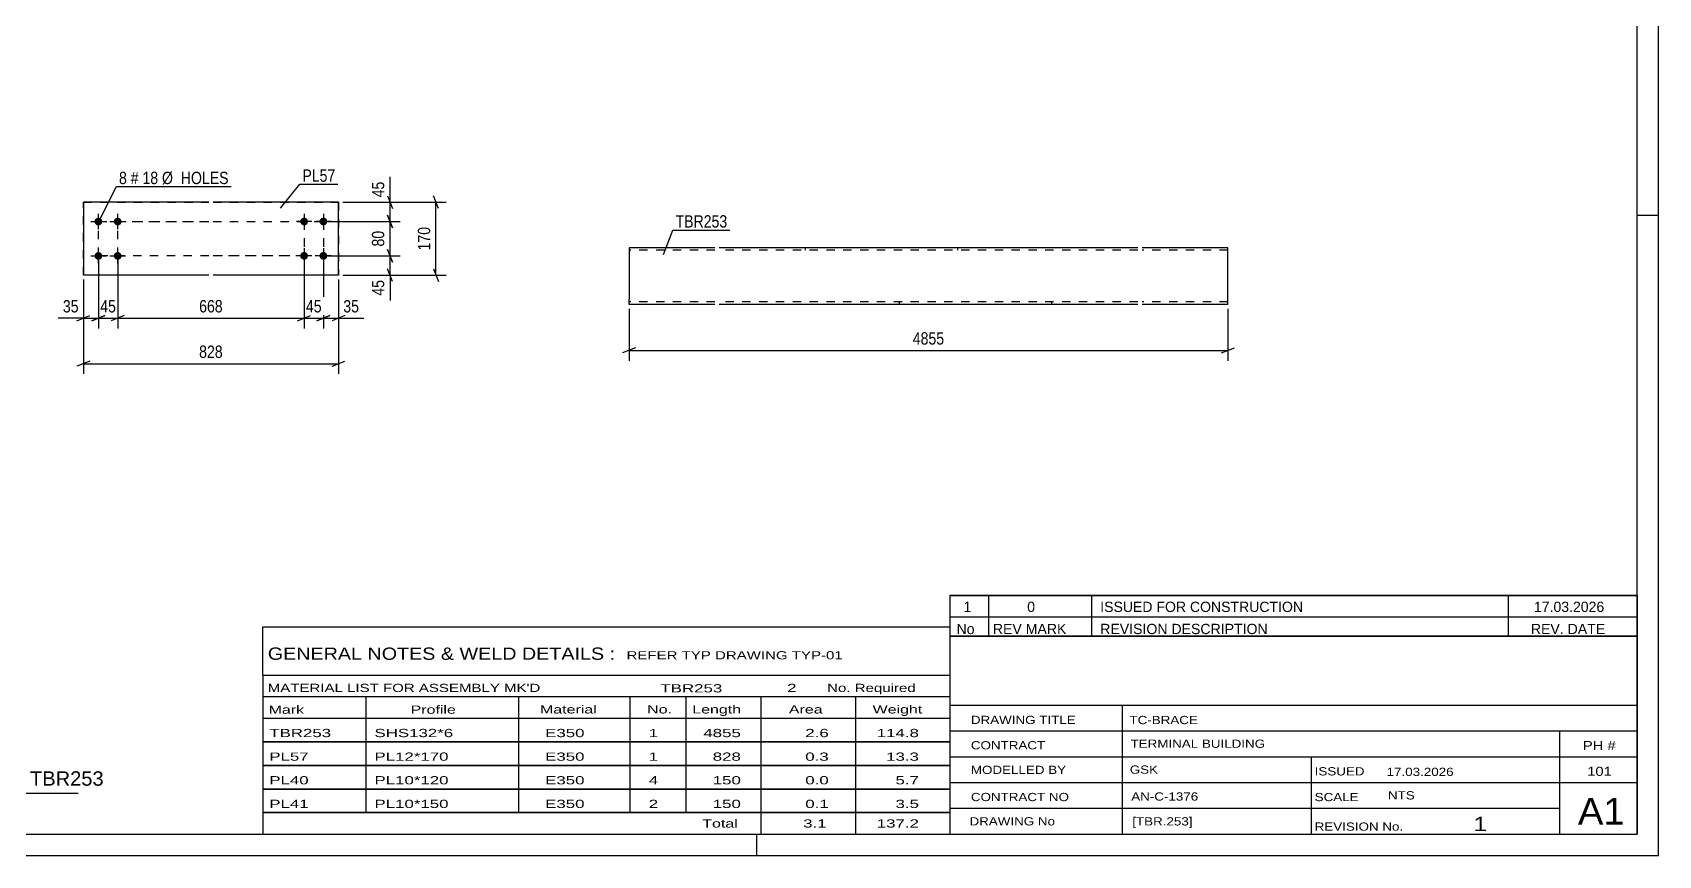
# Model space of a CAD drawing. Header units: millimetres. Extents: x 0 to 594, y 0 to 420.
# Drawn here: x 215.4 to 594, y 0 to 191.6 of the extents above; entities that cross this region are included whole.
import ezdxf

# ---------------------------------------------------------------- set-up
doc = ezdxf.new("R2010")
doc.units = ezdxf.units.MM
doc.linetypes.add('DXK_LINE_DOT2', pattern=[3.9198, 1.9599, -1.9599])
doc.styles.add('Arial', font='ARIAL.TTF', dxfattribs={"height": 0.2})
doc.styles.add('Arial Narrow', font='ARIALN.TTF', dxfattribs={"height": 0.2})

# ---------------------------------------------------------------- blocks, each defined once
blk = doc.blocks.new('Unknown-581559637-1128')
at = {"color": 5, "linetype": 'Continuous'}
for p, q in [((594, 0), (594, 420)), ((589, 5), (589, 415)), ((594, 149), (589, 149)), ((5, 5), (589, 5)), ((384, 0), (384, 5)), ((0, 0), (594, 0))]:
    blk.add_line(p, q, dxfattribs=at)
blk = doc.blocks.new('Part-581559637-1360 - 1344')
at = {"color": 2, "linetype": 'Continuous'}
for p, q in [((256.41, 152.11), (227.21, 152.1)), ((227.21, 152.1), (227.21, 152.1)), ((227.21, 152.1), (227.21, 135.1)), ((286.61, 152.12), (257.41, 152.11)), ((286.61, 152.12), (286.61, 152.12)), ((286.61, 135.12), (286.61, 152.12)), ((256.41, 135.11), (227.21, 135.1)), ((227.21, 135.1), (227.21, 135.1)), ((286.61, 135.12), (257.41, 135.11)), ((286.61, 135.12), (286.61, 135.12))]:
    blk.add_line(p, q, dxfattribs=at)
at = {"color": 7, "linetype": 'DXK_LINE_DOT2'}
for p, q in [((227.21, 152.1), (256.41, 152.11)), ((227.21, 135.1), (227.21, 152.1)), ((257.41, 152.11), (286.61, 152.12)), ((286.61, 152.12), (286.61, 135.12)), ((256.41, 135.11), (227.21, 135.1)), ((286.61, 135.12), (257.41, 135.11))]:
    blk.add_line(p, q, dxfattribs=at)
blk = doc.blocks.new('Bolt-581559637-1393 - 1344')
at = {"linetype": 'Continuous'}
for points in [[(278.16, 146.84), (278.01, 146.95), (277.89, 147.09), (277.79, 147.25), (277.73, 147.43), (277.71, 147.61), (277.73, 147.8), (277.79, 147.98), (277.88, 148.14), (278.01, 148.28), (278.16, 148.39), (278.33, 148.47), (278.51, 148.51), (278.7, 148.51), (278.89, 148.47), (279.06, 148.4), (279.21, 148.29), (279.34, 148.15), (279.43, 147.99), (279.49, 147.81), (279.51, 147.62), (279.49, 147.43), (279.44, 147.25), (279.34, 147.09), (279.22, 146.95), (279.06, 146.84), (278.89, 146.76), (278.71, 146.72), (278.52, 146.72), (278.34, 146.76)], [(282.66, 146.84), (282.51, 146.95), (282.39, 147.09), (282.29, 147.25), (282.23, 147.43), (282.21, 147.61), (282.23, 147.8), (282.29, 147.98), (282.38, 148.14), (282.51, 148.28), (282.66, 148.4), (282.83, 148.47), (283.01, 148.51), (283.2, 148.51), (283.39, 148.47), (283.56, 148.4), (283.71, 148.29), (283.84, 148.15), (283.93, 147.99), (283.99, 147.81), (284.01, 147.62), (283.99, 147.43), (283.94, 147.25), (283.84, 147.09), (283.72, 146.95), (283.56, 146.84), (283.39, 146.76), (283.21, 146.72), (283.02, 146.72), (282.84, 146.76)], [(278.17, 138.84), (278.01, 138.95), (277.89, 139.09), (277.79, 139.25), (277.73, 139.43), (277.71, 139.61), (277.73, 139.8), (277.79, 139.98), (277.88, 140.14), (278.01, 140.28), (278.16, 140.39), (278.33, 140.47), (278.52, 140.51), (278.7, 140.51), (278.89, 140.47), (279.06, 140.4), (279.21, 140.29), (279.34, 140.15), (279.43, 139.99), (279.49, 139.81), (279.51, 139.62), (279.49, 139.43), (279.44, 139.25), (279.34, 139.09), (279.22, 138.95), (279.07, 138.84), (278.9, 138.76), (278.71, 138.72), (278.52, 138.72), (278.34, 138.76)], [(282.67, 138.84), (282.51, 138.95), (282.39, 139.09), (282.29, 139.25), (282.23, 139.43), (282.21, 139.61), (282.23, 139.8), (282.29, 139.98), (282.38, 140.14), (282.51, 140.28), (282.66, 140.4), (282.83, 140.47), (283.02, 140.51), (283.2, 140.51), (283.39, 140.47), (283.56, 140.4), (283.71, 140.29), (283.84, 140.15), (283.93, 139.99), (283.99, 139.81), (284.01, 139.62), (283.99, 139.43), (283.94, 139.25), (283.84, 139.09), (283.72, 138.95), (283.57, 138.84), (283.4, 138.76), (283.21, 138.72), (283.02, 138.72), (282.84, 138.76)]]:
    blk.add_hatch(color=1, dxfattribs=at).paths.add_polyline_path(points)
at = {"color": 1, "linetype": 'Continuous'}
for p, q in [((278.61, 149.42), (278.61, 145.82)), ((283.11, 149.42), (283.11, 145.82)), ((280.41, 147.62), (276.81, 147.62)), ((284.91, 147.62), (281.31, 147.62)), ((278.61, 141.42), (278.61, 137.82)), ((283.11, 141.42), (283.11, 137.82)), ((280.41, 139.62), (276.81, 139.62)), ((284.91, 139.62), (281.31, 139.62))]:
    blk.add_line(p, q, dxfattribs=at)
blk = doc.blocks.new('Bolt-581559637-1398 - 1344')
at = {"linetype": 'Continuous'}
for points in [[(230.27, 146.82), (230.11, 146.93), (229.99, 147.07), (229.89, 147.23), (229.83, 147.41), (229.81, 147.6), (229.83, 147.78), (229.89, 147.96), (229.98, 148.13), (230.11, 148.27), (230.26, 148.38), (230.43, 148.46), (230.61, 148.5), (230.8, 148.5), (230.99, 148.46), (231.16, 148.38), (231.31, 148.27), (231.44, 148.13), (231.53, 147.97), (231.59, 147.79), (231.61, 147.6), (231.59, 147.42), (231.54, 147.24), (231.44, 147.07), (231.32, 146.93), (231.17, 146.82), (230.99, 146.75), (230.81, 146.71), (230.62, 146.71), (230.44, 146.74)], [(234.77, 146.82), (234.61, 146.93), (234.49, 147.07), (234.39, 147.23), (234.33, 147.41), (234.31, 147.6), (234.33, 147.79), (234.39, 147.96), (234.48, 148.13), (234.61, 148.27), (234.76, 148.38), (234.93, 148.46), (235.11, 148.5), (235.3, 148.5), (235.49, 148.46), (235.66, 148.38), (235.81, 148.27), (235.94, 148.13), (236.03, 147.97), (236.09, 147.79), (236.11, 147.61), (236.09, 147.42), (236.04, 147.24), (235.94, 147.08), (235.82, 146.94), (235.67, 146.82), (235.49, 146.75), (235.31, 146.71), (235.12, 146.71), (234.94, 146.74)], [(230.27, 138.82), (230.11, 138.93), (229.99, 139.07), (229.89, 139.23), (229.83, 139.41), (229.81, 139.6), (229.83, 139.78), (229.89, 139.96), (229.98, 140.13), (230.11, 140.27), (230.26, 140.38), (230.43, 140.46), (230.62, 140.5), (230.8, 140.5), (230.99, 140.46), (231.16, 140.38), (231.31, 140.27), (231.44, 140.13), (231.53, 139.97), (231.59, 139.79), (231.61, 139.6), (231.59, 139.42), (231.54, 139.24), (231.44, 139.07), (231.32, 138.93), (231.17, 138.82), (231, 138.75), (230.81, 138.71), (230.62, 138.71), (230.44, 138.74)], [(234.77, 138.82), (234.61, 138.93), (234.49, 139.07), (234.39, 139.23), (234.33, 139.41), (234.31, 139.6), (234.33, 139.79), (234.39, 139.96), (234.48, 140.13), (234.61, 140.27), (234.76, 140.38), (234.93, 140.46), (235.12, 140.5), (235.3, 140.5), (235.49, 140.46), (235.66, 140.38), (235.81, 140.27), (235.94, 140.13), (236.03, 139.97), (236.09, 139.79), (236.11, 139.61), (236.09, 139.42), (236.04, 139.24), (235.94, 139.08), (235.82, 138.94), (235.67, 138.82), (235.5, 138.75), (235.31, 138.71), (235.12, 138.71), (234.94, 138.74)]]:
    blk.add_hatch(color=1, dxfattribs=at).paths.add_polyline_path(points)
at = {"color": 1, "linetype": 'Continuous'}
for p, q in [((230.71, 145.8), (230.71, 149.4)), ((235.21, 145.8), (235.21, 149.4)), ((228.91, 147.6), (232.51, 147.6)), ((233.41, 147.6), (237.01, 147.6)), ((230.71, 137.8), (230.71, 141.4)), ((235.21, 137.8), (235.21, 141.4)), ((228.91, 139.6), (232.51, 139.6)), ((233.41, 139.6), (237.01, 139.6))]:
    blk.add_line(p, q, dxfattribs=at)
blk = doc.blocks.new('Part-581559637-1241 - 1223')
at = {"color": 2, "linetype": 'Continuous'}
for p, q in [((374.28, 141.51), (354.28, 141.51)), ((354.28, 141.51), (354.28, 129.51)), ((472.74, 141.51), (375.28, 141.51)), ((493.74, 141.51), (473.74, 141.51)), ((493.74, 128.31), (493.74, 141.51)), ((354.28, 128.66), (354.28, 129.51)), ((354.28, 128.4), (354.28, 128.66)), ((354.28, 128.31), (354.28, 128.4)), ((374.28, 128.31), (354.28, 128.31)), ((472.74, 128.31), (375.28, 128.31)), ((493.74, 128.31), (473.74, 128.31))]:
    blk.add_line(p, q, dxfattribs=at)
at = {"color": 7, "linetype": 'DXK_LINE_DOT2'}
for p, q in [((374.28, 140.91), (354.28, 140.91)), ((472.74, 140.91), (375.28, 140.91)), ((395.28, 141.51), (395.28, 140.91)), ((430.74, 141.51), (430.74, 140.91)), ((493.74, 140.91), (473.74, 140.91)), ((354.28, 129.05), (354.28, 129.51)), ((354.28, 128.66), (354.28, 129.28)), ((354.28, 128.91), (354.28, 128.95)), ((354.28, 128.91), (354.28, 128.95)), ((374.28, 128.91), (354.28, 128.91)), ((472.74, 128.91), (375.28, 128.91)), ((417.28, 128.31), (417.28, 128.91)), ((452.74, 128.31), (452.74, 128.91)), ((493.74, 128.91), (473.74, 128.91)), ((493.74, 128.91), (493.74, 128.95)), ((354.28, 128.31), (354.28, 128.31))]:
    blk.add_line(p, q, dxfattribs=at)
blk = doc.blocks.new('Rectangle-581559637-1475 - 1344')
at = {"color": 1, "linetype": 'DXK_LINE_DOT2'}
for p, q in [((230.71, 147.6), (256.41, 147.61)), ((230.71, 139.6), (230.71, 147.6)), ((257.41, 147.61), (283.11, 147.62)), ((283.11, 147.62), (283.11, 139.62)), ((256.41, 139.61), (230.71, 139.6)), ((283.11, 139.62), (257.41, 139.61))]:
    blk.add_line(p, q, dxfattribs=at)
blk = doc.blocks.new('Rectangle-581559637-1486 - 1344')
at = {"color": 1, "linetype": 'DXK_LINE_DOT2'}
for p, q in [((235.21, 147.6), (256.41, 147.61)), ((235.21, 139.6), (235.21, 147.6)), ((257.41, 147.61), (278.61, 147.62)), ((278.61, 147.62), (278.61, 139.62)), ((256.41, 139.61), (235.21, 139.6)), ((278.61, 139.62), (257.41, 139.61))]:
    blk.add_line(p, q, dxfattribs=at)
blk = doc.blocks.new('StraightDimension-581559637-1424 - 1344')
at = {"color": 7, "linetype": 'Continuous'}
for p, q in [((230.71, 138.6), (230.71, 122.7)), ((235.21, 138.6), (235.21, 122.7)), ((229.21, 124.5), (232.21, 125.7)), ((230.71, 125.1), (235.21, 125.1)), ((236.71, 125.7), (233.71, 124.5))]:
    blk.add_line(p, q, dxfattribs=at)
at = {"color": 0}
blk.add_wipeout([(235.39, 125.85), (235.39, 130.05), (230.54, 130.05), (230.54, 125.85)], dxfattribs=at)
at = {"color": 3, "style": 'Arial Narrow'}
blk.add_text('45', height=2.863, dxfattribs=at).set_placement((231.14, 126.45))
blk = doc.blocks.new('StraightDimension-581559637-1401 - 1344')
at = {"color": 7, "linetype": 'Continuous'}
for p, q in [((283.11, 138.62), (283.11, 122.7)), ((286.61, 134.12), (286.61, 122.7)), ((281.61, 124.5), (284.61, 125.7)), ((283.11, 125.1), (286.61, 125.1)), ((288.11, 125.7), (285.11, 124.5))]:
    blk.add_line(p, q, dxfattribs=at)
at = {"color": 0}
blk.add_wipeout([(292, 125.85), (292, 130.05), (287.14, 130.05), (287.14, 125.85)], dxfattribs=at)
at = {"color": 7, "linetype": 'Continuous'}
blk.add_line((286.61, 125.1), (292.52, 125.1), dxfattribs=at)
blk.add_line((286.61, 125.1), (292.52, 125.1), dxfattribs=at)
at = {"color": 3, "style": 'Arial Narrow'}
blk.add_text('35', height=2.863, dxfattribs=at).set_placement((287.74, 126.45))
blk = doc.blocks.new('StraightDimension-581559637-1407 - 1344')
at = {"color": 7, "linetype": 'Continuous'}
for p, q in [((278.61, 138.62), (278.61, 122.7)), ((283.11, 138.62), (283.11, 122.7)), ((277.11, 124.5), (280.11, 125.7)), ((278.61, 125.1), (283.11, 125.1)), ((284.61, 125.7), (281.61, 124.5))]:
    blk.add_line(p, q, dxfattribs=at)
at = {"color": 0}
blk.add_wipeout([(283.29, 125.85), (283.29, 130.05), (278.44, 130.05), (278.44, 125.85)], dxfattribs=at)
at = {"color": 3, "style": 'Arial Narrow'}
blk.add_text('45', height=2.863, dxfattribs=at).set_placement((279.04, 126.45))
blk = doc.blocks.new('StraightDimension-581559637-1415 - 1344')
at = {"color": 7, "linetype": 'Continuous'}
for p, q in [((235.21, 138.6), (235.21, 122.7)), ((278.61, 138.62), (278.61, 122.7)), ((236.71, 125.7), (233.71, 124.5)), ((235.21, 125.1), (278.61, 125.1)), ((277.11, 124.5), (280.11, 125.7))]:
    blk.add_line(p, q, dxfattribs=at)
at = {"color": 0}
blk.add_wipeout([(260.26, 125.85), (260.26, 130.05), (253.57, 130.05), (253.57, 125.85)], dxfattribs=at)
at = {"color": 3, "style": 'Arial Narrow'}
blk.add_text('668', height=2.863, dxfattribs=at).set_placement((254.17, 126.45))
blk = doc.blocks.new('StraightDimension-581559637-1432 - 1344')
at = {"color": 7, "linetype": 'Continuous'}
for p, q in [((230.71, 138.6), (230.71, 122.7)), ((227.21, 134.1), (227.21, 122.7)), ((225.71, 124.5), (228.71, 125.7)), ((227.21, 125.1), (230.71, 125.1)), ((232.21, 125.7), (229.21, 124.5))]:
    blk.add_line(p, q, dxfattribs=at)
at = {"color": 0}
blk.add_wipeout([(226.69, 125.85), (226.69, 130.05), (221.83, 130.05), (221.83, 125.85)], dxfattribs=at)
at = {"color": 7, "linetype": 'Continuous'}
blk.add_line((227.21, 125.1), (221.31, 125.1), dxfattribs=at)
blk.add_line((227.21, 125.1), (221.31, 125.1), dxfattribs=at)
at = {"color": 3, "style": 'Arial Narrow'}
blk.add_text('35', height=2.863, dxfattribs=at).set_placement((222.43, 126.45))
blk = doc.blocks.new('StraightDimension-581559637-1439 - 1344')
at = {"color": 7, "linetype": 'Continuous'}
for p, q in [((287.61, 152.12), (311.72, 152.12)), ((309.92, 150.62), (308.72, 153.62)), ((309.32, 135.12), (309.32, 152.12)), ((308.72, 136.62), (309.92, 133.62)), ((287.61, 135.12), (311.72, 135.12))]:
    blk.add_line(p, q, dxfattribs=at)
at = {"color": 0}
blk.add_wipeout([(308.57, 146.96), (304.37, 146.96), (304.37, 140.28), (308.57, 140.28)], dxfattribs=at)
at = {"color": 3, "style": 'Arial Narrow'}
blk.add_text('170', height=2.863, rotation=90.0002, dxfattribs=at).set_placement((307.97, 140.88))
blk = doc.blocks.new('StraightDimension-581559637-1448 - 1344')
at = {"color": 7, "linetype": 'Continuous'}
for p, q in [((227.21, 134.1), (227.21, 112.11)), ((286.61, 134.12), (286.61, 112.11)), ((228.71, 115.11), (225.71, 113.91)), ((227.21, 114.51), (286.61, 114.51)), ((285.11, 113.91), (288.11, 115.11))]:
    blk.add_line(p, q, dxfattribs=at)
at = {"color": 0}
blk.add_wipeout([(260.26, 115.26), (260.26, 119.46), (253.57, 119.46), (253.57, 115.26)], dxfattribs=at)
at = {"color": 3, "style": 'Arial Narrow'}
blk.add_text('828', height=2.863, dxfattribs=at).set_placement((254.17, 115.86))
blk = doc.blocks.new('StraightDimension-581559637-1453 - 1344')
at = {"color": 7, "linetype": 'Continuous'}
for p, q in [((298.02, 141.12), (299.22, 138.12)), ((284.11, 139.62), (301.02, 139.62)), ((299.22, 133.62), (298.02, 136.62)), ((298.62, 135.12), (298.62, 139.62)), ((287.61, 135.12), (301.02, 135.12))]:
    blk.add_line(p, q, dxfattribs=at)
at = {"color": 0}
blk.add_wipeout([(297.87, 134.59), (293.67, 134.59), (293.67, 129.74), (297.87, 129.74)], dxfattribs=at)
at = {"color": 7, "linetype": 'Continuous'}
blk.add_line((298.62, 135.12), (298.62, 129.21), dxfattribs=at)
blk.add_line((298.62, 135.12), (298.62, 129.21), dxfattribs=at)
at = {"color": 3, "style": 'Arial Narrow'}
blk.add_text('45', height=2.863, rotation=90.0002, dxfattribs=at).set_placement((297.27, 130.34))
blk = doc.blocks.new('StraightDimension-581559637-1459 - 1344')
at = {"color": 7, "linetype": 'Continuous'}
for p, q in [((298.02, 149.12), (299.22, 146.12)), ((284.11, 147.62), (301.02, 147.62)), ((298.62, 139.62), (298.62, 147.62)), ((299.22, 138.12), (298.02, 141.12)), ((284.11, 139.62), (301.02, 139.62))]:
    blk.add_line(p, q, dxfattribs=at)
at = {"color": 0}
blk.add_wipeout([(297.87, 146.05), (293.67, 146.05), (293.67, 141.19), (297.87, 141.19)], dxfattribs=at)
at = {"color": 3, "style": 'Arial Narrow'}
blk.add_text('80', height=2.863, rotation=90.0002, dxfattribs=at).set_placement((297.27, 141.79))
blk = doc.blocks.new('StraightDimension-581559637-1467 - 1344')
at = {"color": 7, "linetype": 'Continuous'}
for p, q in [((287.61, 152.12), (301.02, 152.12)), ((298.02, 153.62), (299.22, 150.62)), ((298.62, 147.62), (298.62, 152.12)), ((299.22, 146.12), (298.02, 149.12)), ((284.11, 147.62), (301.02, 147.62))]:
    blk.add_line(p, q, dxfattribs=at)
at = {"color": 0}
blk.add_wipeout([(297.87, 157.5), (293.67, 157.5), (293.67, 152.64), (297.87, 152.64)], dxfattribs=at)
at = {"color": 7, "linetype": 'Continuous'}
blk.add_line((298.62, 152.12), (298.62, 158.02), dxfattribs=at)
blk.add_line((298.62, 152.12), (298.62, 158.02), dxfattribs=at)
at = {"color": 3, "style": 'Arial Narrow'}
blk.add_text('45', height=2.863, rotation=90.0002, dxfattribs=at).set_placement((297.27, 153.24))
blk = doc.blocks.new('StraightDimension-581559637-1324 - 1223')
at = {"color": 7, "linetype": 'Continuous'}
for p, q in [((354.28, 127.31), (354.28, 115.21)), ((493.74, 127.31), (493.74, 115.21)), ((355.78, 118.21), (352.78, 117.01)), ((354.28, 117.61), (493.74, 117.61)), ((492.24, 117.01), (495.24, 118.21))]:
    blk.add_line(p, q, dxfattribs=at)
at = {"color": 0}
blk.add_wipeout([(428.27, 118.36), (428.27, 122.56), (419.75, 122.56), (419.75, 118.36)], dxfattribs=at)
at = {"color": 3, "style": 'Arial Narrow'}
blk.add_text('4855', height=2.863, dxfattribs=at).set_placement((420.35, 118.96))
blk = doc.blocks.new('Unknown-581559637-4610')
at = {"color": 7, "linetype": 'Continuous'}
blk.add_line((156, 14.5), (226, 14.5), dxfattribs=at)
at = {"color": 7, "style": 'Arial'}
blk.add_text('2-TCH-BRACES MARKED AS TBR253', height=3.3428, dxfattribs=at).set_placement((150.19, 16.25))
blk = doc.blocks.new('Unknown-581559637-4607')
at = {"color": 7, "linetype": 'Continuous'}
for p, q in [((429, 51.05), (429, 5)), ((429, 51.05), (589, 51.05)), ((589, 51), (589, 5)), ((429, 35), (589, 35)), ((469.14, 35), (469.14, 5)), ((429, 29), (589, 29)), ((571, 5.05), (571, 29.05)), ((429, 23), (589, 23)), ((513.14, 23), (513.14, 5)), ((429, 17), (589, 17)), ((429, 11), (571, 11)), ((429, 5), (589, 5))]:
    blk.add_line(p, q, dxfattribs=at)
at = {"color": 7, "style": 'Arial Narrow'}
for s, height, width, p in [('DRAWING TITLE', 1.9089, 1.425378, (433.88, 30.61)), ('TC-BRACE', 1.909, 1.425378, (470.81, 30.59)), ('CONTRACT', 1.909, 1.425378, (433.88, 24.71)), ('TERMINAL BUILDING', 1.9089, 1.425378, (471.06, 25.07)), ('MODELLED BY', 1.9089, 1.425378, (433.88, 18.98)), ('GSK', 1.909, 1.425378, (470.88, 19.04)), ('ISSUED', 1.909, 1.425378, (513.94, 18.64)), ('17.03.2026', 1.909, 1.425378, (530.69, 18.52)), ('CONTRACT NO', 1.9089, 1.425378, (433.88, 12.66)), ('AN-C-1376', 1.909, 1.425378, (471.23, 12.78)), ('SCALE', 1.909, 1.425378, (513.94, 12.65)), ('A1', 6.204, 1.25, (575.24, 7.2)), ('DRAWING No', 1.909, 1.425378, (433.56, 7)), ('[TBR.253]', 1.909, 1.425378, (471.46, 6.99)), ('REVISION No.', 1.9089, 1.425378, (513.94, 5.77)), ('1', 3.34, 1.5, (550.91, 5.68))]:
    blk.add_text(s, height=height, dxfattribs=dict(at, width=width)).set_placement(p)
at = {"color": 7, "linetype": 'Continuous', "style": 'Arial Narrow'}
for s, height, width, p in [('PH #', 2.1, 1.42538, (576.4, 24.55)), ('101', 2.1, 1.42538, (577.41, 18.55)), ('NTS', 1.909, 1.425378, (531, 13.05))]:
    blk.add_text(s, height=height, dxfattribs=dict(at, width=width)).set_placement(p)
blk = doc.blocks.new('Unknown-581559637-4608')
at = {"color": 7, "linetype": 'Continuous'}
for p, q in [((429, 60.55), (589, 60.55)), ((589, 60.55), (429, 60.55)), ((429, 60.55), (429, 55.55)), ((438, 60.55), (438, 55.55)), ((462, 60.55), (462, 55.55)), ((559, 60.55), (559, 55.55)), ((589, 60.55), (589, 55.55)), ((429, 55.55), (589, 55.55)), ((429, 55.55), (429, 51.05)), ((429, 55.55), (589, 55.55)), ((438, 55.55), (438, 51.05)), ((462, 55.55), (462, 51.05)), ((559, 55.55), (559, 51.05)), ((589, 55.55), (589, 51.05)), ((589, 51.05), (429, 51.05))]:
    blk.add_line(p, q, dxfattribs=at)
at = {"color": 7, "linetype": 'Continuous', "style": 'Arial Narrow'}
for s, height, width, p in [('1', 2.39, 1.196471, (432.16, 56.7)), ('0', 2.39, 1.196471, (447, 56.7)), ('ISSUED FOR CONSTRUCTION', 2.3861, 1.196471, (464, 56.7)), ('17.03.2026', 2.386, 1.196471, (565, 56.7)), ('No', 2.386, 1.2, (430.54, 51.55)), ('REV MARK', 2.386, 1.2, (439, 51.55)), ('REVISION DESCRIPTION', 2.3861, 1.2, (464, 51.55)), ('REV. DATE', 2.386, 1.2, (564.28, 51.55))]:
    blk.add_text(s, height=height, dxfattribs=dict(at, width=width)).set_placement(p)
blk = doc.blocks.new('Unknown-581559637-4609')
at = {"color": 7, "linetype": 'Continuous'}
for p, q in [((269, 53.25), (429, 53.25)), ((269, 42), (269, 53.25)), ((429, 53.25), (429, 42)), ((269, 42), (429, 42)), ((269, 42), (269, 37)), ((429, 42), (429, 37)), ((269, 37), (429, 37)), ((269, 37), (269, 32)), ((293, 37), (293, 32)), ((328.5, 37), (328.5, 32)), ((354.5, 37), (354.5, 32)), ((367.5, 37), (367.5, 32)), ((385, 37), (385, 32)), ((407, 37), (407, 32)), ((429, 37), (429, 32)), ((269, 32), (429, 32)), ((269, 31.95), (269, 26.55)), ((269, 31.95), (429, 31.95)), ((293, 32), (293, 26.5)), ((328.5, 32), (328.5, 26.5)), ((354.5, 32), (354.5, 26.5)), ((367.5, 32), (367.5, 26.5)), ((385, 32), (385, 26.5)), ((407, 32), (407, 26.5)), ((429, 31.95), (429, 26.55)), ((269, 26.55), (429, 26.55)), ((269, 26.45), (269, 21.05)), ((269, 26.45), (429, 26.45)), ((293, 26.5), (293, 21)), ((328.5, 26.5), (328.5, 21)), ((354.5, 26.5), (354.5, 21)), ((367.5, 26.5), (367.5, 21)), ((385, 26.5), (385, 21)), ((407, 26.5), (407, 21)), ((429, 26.45), (429, 21.05)), ((269, 21.05), (429, 21.05)), ((269, 20.95), (269, 15.55)), ((269, 20.95), (429, 20.95)), ((293, 21), (293, 15.5)), ((328.5, 21), (328.5, 15.5)), ((354.5, 21), (354.5, 15.5)), ((367.5, 21), (367.5, 15.5)), ((385, 21), (385, 15.5)), ((407, 21), (407, 15.5)), ((429, 20.95), (429, 15.55)), ((269, 15.55), (429, 15.55)), ((269, 15.45), (269, 10.05)), ((269, 15.45), (429, 15.45)), ((293, 15.5), (293, 10)), ((328.5, 15.5), (328.5, 10)), ((354.5, 15.5), (354.5, 10)), ((367.5, 15.5), (367.5, 10)), ((385, 15.5), (385, 10)), ((407, 15.5), (407, 10)), ((429, 15.45), (429, 10.05)), ((269, 10.05), (429, 10.05)), ((269, 10), (429, 10)), ((269, 10), (269, 5)), ((385, 10), (385, 5)), ((407, 10), (407, 5)), ((429, 10), (429, 5)), ((269, 5), (429, 5))]:
    blk.add_line(p, q, dxfattribs=at)
at = {"color": 7, "style": 'Arial Narrow'}
for s, height, width, p in [('GENERAL NOTES & WELD DETAILS :', 2.8633, 1.4, (270.15, 45.56)), ('REFER TYP DRAWING TYP-01', 1.9089, 1.6, (353.7, 45.66)), ("MATERIAL LIST FOR ASSEMBLY MK'D", 1.9089, 1.6, (270.15, 38.06)), ('TBR253', 1.909, 1.794707, (361.59, 37.97)), ('2', 1.91, 1.794707, (391.08, 38.06)), ('No. Required', 1.9089, 1.6, (400.41, 38.06)), ('Mark', 1.909, 1.7, (270.34, 33)), ('Profile', 1.909, 1.7, (303.41, 33)), ('Material', 1.909, 1.7, (333.54, 33.06)), ('No.', 1.909, 1.7, (358.5, 33.06)), ('Length', 1.909, 1.7, (369, 33.06)), ('Area', 1.909, 1.7, (391.5, 33.06)), ('Weight', 1.909, 1.7, (411, 33.06))]:
    blk.add_text(s, height=height, dxfattribs=dict(at, width=width)).set_placement(p)
at = {"color": 7, "linetype": 'Continuous', "style": 'Arial Narrow'}
for s, height, width, p in [('TBR253', 1.909, 1.794707, (270.5, 27.56)), ('SHS132*6', 1.909, 1.794707, (295, 27.56)), ('E350', 1.909, 1.794707, (334.74, 27.56)), ('1', 1.91, 1.794707, (358.86, 27.56)), ('4855', 1.909, 1.794707, (371.58, 27.56)), ('2.6', 1.909, 1.794707, (395.32, 27.56)), ('114.8', 1.909, 1.794707, (411.96, 27.56)), ('PL57', 1.909, 1.794707, (270.5, 22.06)), ('PL12*170', 1.909, 1.794707, (295, 22.06)), ('E350', 1.909, 1.794707, (334.74, 22.06)), ('1', 1.91, 1.794707, (358.86, 22.06)), ('828', 1.909, 1.794707, (373.77, 22.06)), ('0.3', 1.909, 1.794707, (395.32, 22.06)), ('13.3', 1.909, 1.794707, (414.14, 22.06)), ('PL40', 1.909, 1.794707, (270.5, 16.56)), ('PL10*120', 1.909, 1.794707, (295, 16.56)), ('E350', 1.909, 1.794707, (334.74, 16.56)), ('4', 1.91, 1.794707, (358.86, 16.56)), ('150', 1.909, 1.794707, (373.77, 16.56)), ('0.0', 1.909, 1.794707, (395.32, 16.56)), ('5.7', 1.909, 1.794707, (416.33, 16.56)), ('PL41', 1.909, 1.794707, (270.5, 11.06)), ('PL10*150', 1.909, 1.794707, (295, 11.06)), ('E350', 1.909, 1.794707, (334.74, 11.06)), ('2', 1.91, 1.794707, (358.86, 11.06)), ('150', 1.909, 1.794707, (373.77, 11.06)), ('0.1', 1.909, 1.794707, (395.32, 11.06)), ('3.5', 1.909, 1.794707, (416.33, 11.06)), ('Total', 1.909, 1.7, (371.33, 6.5)), ('3.1', 1.909, 1.794707, (394.83, 6.5)), ('137.2', 1.909, 1.794707, (411.96, 6.5))]:
    blk.add_text(s, height=height, dxfattribs=dict(at, width=width)).set_placement(p)
blk = doc.blocks.new('Mark-581559637-1356 - 1344')
at = {"color": 0}
blk.add_wipeout([(285.88, 156.88), (285.88, 159.88), (278.21, 159.88), (278.21, 156.88)], dxfattribs=at)
blk.add_wipeout([(285.88, 156.88), (285.88, 159.88), (278.21, 159.88), (278.21, 156.88)], dxfattribs=at)
at = {"color": 30, "linetype": 'Continuous'}
for p, q in [((273.15, 150.75), (277.61, 156.28)), ((277.61, 156.28), (286.48, 156.28))]:
    blk.add_line(p, q, dxfattribs=at)
at = {"color": 3, "style": 'Arial Narrow'}
blk.add_text('PL57', height=2.863, dxfattribs=at).set_placement((278.21, 156.88))
blk = doc.blocks.new('MarkSet-581559637-4378 - 1344')
at = {"color": 0}
blk.add_wipeout([(237.34, 156.33), (237.34, 159.33), (235.51, 159.33), (235.51, 156.33)], dxfattribs=at)
blk.add_wipeout([(237.34, 156.33), (237.34, 159.33), (235.51, 159.33), (235.51, 156.33)], dxfattribs=at)
at = {"color": 7, "linetype": 'Continuous'}
blk.add_line((230.71, 147.46), (234.91, 155.73), dxfattribs=at)
at = {"color": 0}
blk.add_wipeout([(240.07, 156.33), (240.07, 159.33), (238.24, 159.33), (238.24, 156.33)], dxfattribs=at)
blk.add_wipeout([(240.07, 156.33), (240.07, 159.33), (238.24, 159.33), (238.24, 156.33)], dxfattribs=at)
at = {"color": 3, "style": 'Arial Narrow'}
blk.add_text('8', height=2.86, dxfattribs=at).set_placement((235.51, 156.33))
at = {"color": 0}
blk.add_wipeout([(244.62, 156.33), (244.62, 159.33), (240.97, 159.33), (240.97, 156.33)], dxfattribs=at)
blk.add_wipeout([(244.62, 156.33), (244.62, 159.33), (240.97, 159.33), (240.97, 156.33)], dxfattribs=at)
at = {"color": 3, "style": 'Arial Narrow'}
blk.add_text('#', height=2.86, dxfattribs=at).set_placement((238.24, 156.33))
at = {"color": 0}
blk.add_wipeout([(261.05, 156.33), (261.05, 159.33), (245.52, 159.33), (245.52, 156.33)], dxfattribs=at)
blk.add_wipeout([(261.05, 156.33), (261.05, 159.33), (245.52, 159.33), (245.52, 156.33)], dxfattribs=at)
at = {"color": 7, "linetype": 'Continuous'}
blk.add_line((234.91, 155.73), (261.65, 155.73), dxfattribs=at)
at = {"color": 3, "style": 'Arial Narrow'}
for s, p in [('18', (240.97, 156.33)), ('Ø  HOLES', (245.52, 156.33))]:
    blk.add_text(s, height=2.863, dxfattribs=at).set_placement(p)
blk = doc.blocks.new('Mark-581559637-1236 - 1223')
at = {"color": 0}
blk.add_wipeout([(377.16, 146.21), (377.16, 149.21), (365.11, 149.21), (365.11, 146.21)], dxfattribs=at)
blk.add_wipeout([(377.16, 146.21), (377.16, 149.21), (365.11, 149.21), (365.11, 146.21)], dxfattribs=at)
at = {"color": 30, "linetype": 'Continuous'}
for p, q in [((362.28, 139.96), (364.51, 145.61)), ((364.51, 145.61), (377.76, 145.61))]:
    blk.add_line(p, q, dxfattribs=at)
at = {"color": 3, "style": 'Arial Narrow'}
blk.add_text('TBR253', height=2.863, dxfattribs=at).set_placement((365.11, 146.21))

msp = doc.modelspace()

# ---------------------------------------------------------------- block references
for name in ['Unknown-581559637-1128', 'Part-581559637-1360 - 1344', 'Bolt-581559637-1398 - 1344', 'Bolt-581559637-1393 - 1344', 'Rectangle-581559637-1475 - 1344', 'Rectangle-581559637-1486 - 1344', 'Part-581559637-1241 - 1223', 'Unknown-581559637-4608', 'Unknown-581559637-4609', 'Unknown-581559637-4607', 'Unknown-581559637-4610']:
    msp.add_blockref(name, (0, 0))

# ---------------------------------------------------------------- next in the draw order: block references
for name in ['MarkSet-581559637-4378 - 1344', 'Mark-581559637-1236 - 1223', 'StraightDimension-581559637-1424 - 1344', 'StraightDimension-581559637-1401 - 1344', 'StraightDimension-581559637-1324 - 1223']:
    msp.add_blockref(name, (0, 0))

# ---------------------------------------------------------------- next in the draw order: block references
for name in ['StraightDimension-581559637-1439 - 1344', 'StraightDimension-581559637-1407 - 1344']:
    msp.add_blockref(name, (0, 0))

# ---------------------------------------------------------------- next in the draw order: block references
msp.add_blockref('StraightDimension-581559637-1415 - 1344', (0, 0))

# ---------------------------------------------------------------- next in the draw order: block references
msp.add_blockref('StraightDimension-581559637-1432 - 1344', (0, 0))

# ---------------------------------------------------------------- next in the draw order: block references
msp.add_blockref('StraightDimension-581559637-1448 - 1344', (0, 0))

# ---------------------------------------------------------------- next in the draw order: block references
msp.add_blockref('StraightDimension-581559637-1453 - 1344', (0, 0))

# ---------------------------------------------------------------- next in the draw order: block references
msp.add_blockref('StraightDimension-581559637-1459 - 1344', (0, 0))

# ---------------------------------------------------------------- next in the draw order: block references
msp.add_blockref('StraightDimension-581559637-1467 - 1344', (0, 0))

# ---------------------------------------------------------------- next in the draw order: block references
msp.add_blockref('Mark-581559637-1356 - 1344', (0, 0))

doc.saveas('drawing.dxf')
